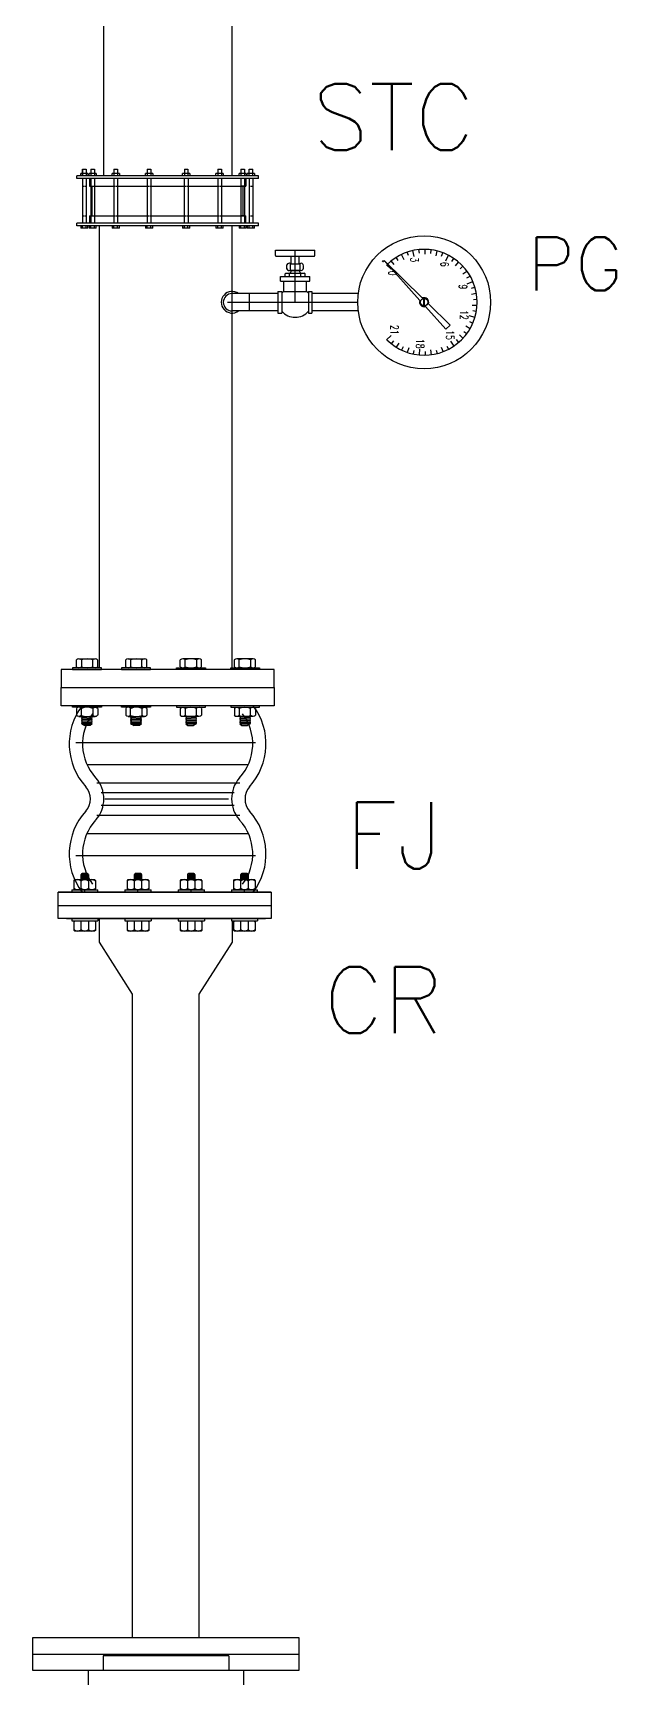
# Model space of a CAD drawing. Header units: inches. Extents: x 72601 to 92539, y -26779 to -15965.
# Drawn here: x 80377 to 80815, y -25306 to -24069 of the extents above; entities that cross this region are included whole.
import ezdxf
from ezdxf.enums import TextEntityAlignment as Align

# ---------------------------------------------------------------- set-up
doc = ezdxf.new("R2010")
doc.units = ezdxf.units.IN
doc.header["$MEASUREMENT"] = 0
doc.linetypes.add('HIDDEN', pattern=[0.375, 0.25, -0.125])
doc.layers.add('FENCE', color=1, linetype='Continuous')
doc.layers.add('M-X-BKGD', color=8, linetype='Continuous')
doc.styles.add('RomanS', font='romans.shx', dxfattribs={"width": 0.8})
doc.styles.add('SIMS', font='simplex.shx')

# ---------------------------------------------------------------- blocks, each defined once
blk = doc.blocks.new('STC600')
for p, q in [((0, 780), (12, 780)), ((0, 0), (0, 780)), ((12, 0), (12, 780)), ((203.4, 780), (215.4, 780)), ((203.4, 0), (203.4, 780)), ((215.4, 0), (215.4, 780)), ((0, 762.9), (-10.3, 762.9)), ((-10.3, 732.1), (-10.3, 762.9)), ((-10.3, 755.2), (0, 755.2)), ((-10.3, 739.8), (0, 739.8)), ((-10.3, 732.1), (0, 732.1)), ((0, 727.5), (-10.3, 727.5)), ((-10.3, 696.7), (-10.3, 727.5)), ((-10.3, 719.8), (0, 719.8)), ((203.4, 755.5), (12, 755.5)), ((203.4, 739.5), (12, 739.5)), ((44, 725.8), (12, 725.8)), ((203.4, 720.1), (12, 720.1)), ((44, 725.8), (44, 720.1)), ((171.4, 725.8), (171.4, 720.1)), ((203.4, 725.8), (171.4, 725.8)), ((203.4, 719.8), (203.4, 725.8)), ((215.4, 762.9), (225.7, 762.9)), ((244, 755.2), (215.4, 755.2)), ((215.4, 755.2), (244, 755.2)), ((244, 739.8), (215.4, 739.8)), ((225.7, 732.1), (215.4, 732.1)), ((215.4, 727.5), (225.7, 727.5)), ((244, 719.8), (215.4, 719.8)), ((225.7, 732.1), (225.7, 762.9)), ((225.7, 696.7), (225.7, 727.5)), ((244, 755.2), (244, 739.8)), ((244, 719.8), (244, 704.4)), ((-10.3, 704.4), (0, 704.4)), ((-10.3, 696.7), (0, 696.7)), ((203.4, 704.1), (12, 704.1)), ((44, 704.1), (44, 620.9)), ((171.4, 704.1), (171.4, 620.9)), ((244, 704.4), (215.4, 704.4)), ((225.7, 696.7), (215.4, 696.7)), ((0, 628.3), (-10.3, 628.3)), ((-10.3, 597.5), (-10.3, 628.3)), ((-10.3, 620.6), (0, 620.6)), ((-10.3, 605.2), (0, 605.2)), ((-10.3, 597.5), (0, 597.5)), ((203.4, 620.9), (12, 620.9)), ((203.4, 604.9), (12, 604.9)), ((44, 604.9), (44, 477.6)), ((171.4, 604.9), (171.4, 477.6)), ((215.4, 628.3), (225.7, 628.3)), ((244, 620.6), (215.4, 620.6)), ((244, 605.2), (215.4, 605.2)), ((225.7, 597.5), (215.4, 597.5)), ((225.7, 597.5), (225.7, 628.3)), ((244, 620.6), (244, 605.2)), ((0, 485), (-10.3, 485)), ((-10.3, 454.1), (-10.3, 485)), ((-10.3, 477.3), (0, 477.3)), ((-10.3, 461.8), (0, 461.8)), ((-10.3, 454.1), (0, 454.1)), ((203.4, 477.6), (12, 477.6)), ((203.4, 461.6), (12, 461.6)), ((44, 461.6), (44, 318.5)), ((171.4, 461.6), (171.4, 318.5)), ((215.4, 485), (225.7, 485)), ((244, 477.3), (215.4, 477.3)), ((244, 461.8), (215.4, 461.8)), ((225.7, 454.1), (215.4, 454.1)), ((225.7, 454.1), (225.7, 485)), ((244, 477.3), (244, 461.8)), ((0, 325.9), (-10.3, 325.9)), ((-10.3, 295), (-10.3, 325.9)), ((-10.3, 318.2), (0, 318.2)), ((-10.3, 302.7), (0, 302.7)), ((-10.3, 295), (0, 295)), ((203.4, 318.4), (12, 318.4)), ((203.4, 302.4), (12, 302.4)), ((44, 302.5), (44, 175.1)), ((171.4, 302.5), (171.4, 175.1)), ((215.4, 325.9), (225.7, 325.9)), ((244, 318.2), (215.4, 318.2)), ((244, 302.7), (215.4, 302.7)), ((225.7, 295), (215.4, 295)), ((225.7, 295), (225.7, 325.9)), ((244, 318.2), (244, 302.7)), ((-10.3, 151.7), (-10.3, 182.5)), ((0, 182.5), (-10.3, 182.5)), ((-10.3, 174.8), (0, 174.8)), ((-10.3, 159.4), (0, 159.4)), ((-10.3, 151.7), (0, 151.7)), ((203.4, 175.1), (12, 175.1)), ((203.4, 159.1), (12, 159.1)), ((44, 159.1), (44, 75.9)), ((171.4, 159.1), (171.4, 75.9)), ((215.4, 182.5), (225.7, 182.5)), ((244, 174.8), (215.4, 174.8)), ((244, 159.4), (215.4, 159.4)), ((225.7, 151.7), (215.4, 151.7)), ((225.7, 151.7), (225.7, 182.5)), ((244, 174.8), (244, 159.4)), ((0, 83.3), (-10.3, 83.3)), ((-10.3, 52.5), (-10.3, 83.3)), ((-10.3, 75.6), (0, 75.6)), ((203.4, 75.9), (12, 75.9)), ((215.4, 83.3), (225.7, 83.3)), ((244, 75.6), (215.4, 75.6)), ((225.7, 52.5), (225.7, 83.3)), ((244, 75.6), (244, 60.2)), ((-10.3, 60.2), (0, 60.2)), ((-10.3, 52.5), (0, 52.5)), ((0, 47.9), (-10.3, 47.9)), ((-10.3, 17.1), (-10.3, 47.9)), ((-10.3, 40.2), (0, 40.2)), ((-10.3, 24.8), (0, 24.8)), ((-10.3, 17.1), (0, 17.1)), ((0, 0), (12, 0)), ((203.4, 59.9), (12, 59.9)), ((12, 54.2), (44, 54.2)), ((203.4, 40.5), (12, 40.5)), ((203.4, 24.5), (12, 24.5)), ((44, 59.9), (44, 54.2)), ((171.4, 59.9), (171.4, 54.2)), ((203.4, 54.2), (171.4, 54.2)), ((203.4, 0), (215.4, 0)), ((244, 60.2), (215.4, 60.2)), ((225.7, 52.5), (215.4, 52.5)), ((215.4, 47.9), (225.7, 47.9)), ((215.4, 40.5), (244, 40.5)), ((215.4, 24.5), (244, 24.5)), ((225.7, 17.1), (215.4, 17.1)), ((225.7, 17.1), (225.7, 47.9)), ((244, 40.5), (244, 24.5))]:
    blk.add_line(p, q)
at = {"linetype": 'HIDDEN', "ltscale": 25}
for p, q in [((44, 755.5), (44, 739.5)), ((171.4, 755.5), (171.4, 739.5)), ((44, 620.9), (44, 604.9)), ((171.4, 620.9), (171.4, 604.9)), ((44, 477.6), (44, 461.6)), ((171.4, 477.6), (171.4, 461.6)), ((44, 318.4), (44, 302.4)), ((171.4, 318.4), (171.4, 302.4)), ((44, 175.1), (44, 159.1)), ((171.4, 175.1), (171.4, 159.1)), ((44, 40.5), (44, 24.5)), ((171.4, 40.5), (171.4, 24.5))]:
    blk.add_line(p, q, dxfattribs=at)
at = {"ltscale": 0.1}
for p, q in [((44, 720.1), (44, 704.1)), ((44, 720.1), (44, 704.1)), ((44, 713.8), (171.4, 713.8)), ((171.4, 720.1), (171.4, 704.1)), ((171.4, 720.1), (171.4, 704.1)), ((44, 75.9), (44, 59.9)), ((44, 59.9), (44, 75.9)), ((171.4, 75.9), (171.4, 59.9)), ((171.4, 59.9), (171.4, 75.9)), ((44, 66.2), (171.4, 66.2))]:
    blk.add_line(p, q, dxfattribs=at)
blk = doc.blocks.new('pressuregauge')
at = {"color": 8}
for p, q in [((-0.0252, 0.1716), (-0.0271, 0.1737)), ((-0.0214, 0.1736), (-0.0235, 0.1766)), ((-0.0183, 0.1767), (-0.0197, 0.1791)), ((-0.0138, 0.1768), (-0.0156, 0.1811)), ((-0.0105, 0.18), (-0.0113, 0.1827)), ((-0.0062, 0.18), (-0.0068, 0.1837)), ((-0.0021, 0.1815), (-0.0023, 0.1842)), ((0.0021, 0.1805), (0.0023, 0.1842)), ((0.0063, 0.181), (0.0068, 0.1837)), ((0.01, 0.1782), (0.0113, 0.1827)), ((0.0145, 0.1786), (0.0156, 0.1811)), ((0.0178, 0.1759), (0.0197, 0.1791)), ((0.0219, 0.1744), (0.0235, 0.1766)), ((0.0245, 0.171), (0.027, 0.1737)), ((-0.0312, 0.1607), (-0.0353, 0.1628)), ((-0.0307, 0.1652), (-0.033, 0.1667)), ((-0.0274, 0.168), (-0.0302, 0.1704)), ((0.0011, 0.1477), (0.0171, 0.1641)), ((0.0203, 0.1607), (0.0171, 0.1641)), ((0.0281, 0.1686), (0.0302, 0.1704)), ((0.0292, 0.1642), (0.033, 0.1668)), ((0.0329, 0.1616), (0.0353, 0.1628)), ((-0.0367, 0.1494), (-0.0395, 0.1498)), ((-0.035, 0.1534), (-0.0386, 0.1543)), ((-0.0346, 0.1576), (-0.0372, 0.1586)), ((0.0033, 0.1455), (0.0203, 0.1607)), ((0.0337, 0.1573), (0.0372, 0.1587)), ((0.0358, 0.1493), (0.0395, 0.1498)), ((0.0359, 0.1536), (0.0386, 0.1543)), ((-0.0361, 0.1452), (-0.0398, 0.1452)), ((-0.0369, 0.1409), (-0.0396, 0.1406)), ((-0.0344, 0.1371), (-0.0389, 0.1361)), ((-0.0314, 0.1144), (-0.0032, 0.1433)), ((-0.0314, 0.1144), (-0.0013, 0.1413)), ((0.0028, 0.1447), (-0.0028, 0.1447)), ((0.0028, 0.1442), (-0.0028, 0.1442)), ((0.035, 0.1411), (0.0396, 0.1407)), ((0.0362, 0.1367), (0.0389, 0.1362)), ((0.037, 0.1452), (0.0398, 0.1453)), ((-0.0351, 0.1326), (-0.0377, 0.1317)), ((-0.0318, 0.1295), (-0.036, 0.1275)), ((-0.0315, 0.1249), (-0.0338, 0.1235)), ((0.0307, 0.1254), (0.0338, 0.1235)), ((0.0335, 0.1287), (0.036, 0.1275)), ((0.0342, 0.1329), (0.0377, 0.1318)), ((-0.0283, 0.122), (-0.0312, 0.1197)), ((-0.0249, 0.1196), (-0.0282, 0.1163)), ((0.0249, 0.1196), (0.0282, 0.1163)), ((0.029, 0.1214), (0.0312, 0.1197)), ((0, -0.0035), (0, 0.0945)), ((0, 0.0475), (-0.0391, 0.0475))]:
    blk.add_line(p, q, dxfattribs=at)
for p, q in [((-0.0065, 0.095), (-0.0065, 0.06)), ((0.0065, 0.095), (0.0065, 0.06)), ((-0.0352, 0.0623), (-0.0391, 0.0623)), ((-0.0391, 0.0326), (-0.0391, 0.0623)), ((-0.0346, 0.0333), (-0.0346, 0.0617)), ((-0.029, 0.0506), (-0.0346, 0.0506)), ((-0.029, 0.0511), (-0.0241, 0.0511)), ((-0.029, 0.0438), (-0.029, 0.051)), ((-0.0257, 0.0537), (-0.0275, 0.0537)), ((-0.0242, 0.0439), (-0.0242, 0.051)), ((-0.0239, 0.0506), (-0.0242, 0.0506)), ((-0.0239, 0.0446), (-0.0239, 0.0506)), ((-0.0213, 0.0549), (-0.0219, 0.0543)), ((-0.0219, 0.0406), (-0.0219, 0.0543)), ((-0.0219, 0.0515), (-0.0193, 0.0515)), ((-0.0193, 0.0549), (-0.0213, 0.0549)), ((-0.0193, 0.0364), (-0.0193, 0.0586)), ((-0.0159, 0.0586), (-0.0193, 0.0586)), ((-0.0159, 0.0364), (-0.0159, 0.0586)), ((-0.0081, 0.0561), (-0.0157, 0.0561)), ((-0.0082, 0.06), (0.0082, 0.06)), ((-0.0082, 0.0575), (-0.0082, 0.06)), ((-0.0082, 0.0575), (0.0082, 0.0575)), ((-0.0081, 0.0389), (-0.0081, 0.0561)), ((0.0082, 0.0575), (0.0082, 0.06)), ((-0.029, 0.0446), (-0.0346, 0.0446)), ((-0.029, 0.0438), (-0.0241, 0.0438)), ((-0.025, 0.0413), (-0.0282, 0.0413)), ((-0.0239, 0.0446), (-0.0242, 0.0446)), ((-0.0219, 0.0431), (-0.0193, 0.0431)), ((-0.0213, 0.0399), (-0.0219, 0.0406)), ((-0.0193, 0.0399), (-0.0213, 0.0399)), ((-0.0081, 0.0389), (-0.0159, 0.0389)), ((-0.0082, 0.0374), (0.0082, 0.0374)), ((-0.0082, 0.0345), (-0.0082, 0.0374)), ((0.0082, 0.0345), (0.0082, 0.0374)), ((-0.0352, 0.0326), (-0.0391, 0.0326)), ((-0.0159, 0.0364), (-0.0193, 0.0364)), ((-0.0082, 0.0345), (0.0082, 0.0345)), ((-0.0065, 0.0345), (-0.0065, 0)), ((0.0065, 0.0345), (0.0065, 0)), ((-0.0065, 0.013), (0.0065, 0.013))]:
    blk.add_line(p, q)
blk.add_circle((0, 0.1445), 0.05)
for centre, radius in [((0, 0.1445), 0.00278), ((-0.0308, 0.1137), 0.000463)]:
    blk.add_circle(centre, radius, dxfattribs=at)
for radius, start, end in [(0.0398, 315, 225), (0.00343, 70.726, 200.654), (0.00343, 246.9077, 16.8356)]:
    blk.add_arc((0, 0.1445), radius, start, end, dxfattribs=at)
for centre, radius, start, end in [((-0.0352, 0.0617), 0.000636, 0, 90), ((-0.0276, 0.052), 0.00171, 87.3451, 214.6492), ((-0.0256, 0.052), 0.00171, 325.3508, 92.6549), ((-0.024, 0.0527), 0.0021, 270, 345.2887), ((0.0021, 0.0475), 0.0134, 131.437, 140.1121), ((-0.0021, 0.0475), 0.0134, 311.437, 48.563), ((-0.0276, 0.0429), 0.00171, 145.3508, 250.7556), ((-0.0256, 0.0429), 0.00171, 289.2444, 34.6492), ((-0.024, 0.0425), 0.0021, 14.7113, 90), ((0.0021, 0.0475), 0.0134, 220.071, 228.563), ((-0.0352, 0.0333), 0.000636, 270, 0), ((0, 0), 0.00812, 143.3884, 36.6116), ((0, 0), 0.00652, 180, 0)]:
    blk.add_arc(centre, radius, start, end)
at = {"color": 8, "style": 'RomanS', "width": 0.7}
for s, p in [('9', (-0.0116, 0.1737)), ('12', (0.0095, 0.1745)), ('6', (-0.0286, 0.1599)), ('15', (0.0247, 0.164)), ('3', (-0.0319, 0.1373)), ('18', (0.0312, 0.1415)), ('0', (-0.0219, 0.1208)), ('21', (0.0207, 0.1223))]:
    blk.add_text(s, height=0.00602, rotation=360, dxfattribs=at).set_placement(p, align=Align.MIDDLE)

msp = doc.modelspace()

# ---------------------------------------------------------------- linework, layer by layer
at = {"layer": 'M-X-BKGD'}
for p, q in [((80429.8, -23935.3), (80429.8, -24176.4)), ((80526.5, -23935.3), (80526.5, -24176.4)), ((80426.5, -24214.1), (80426.5, -24546.3)), ((80526.5, -24214.1), (80526.5, -24546.3)), ((80409.6, -24545.6), (80409.6, -24540.4)), ((80411.4, -24539.6), (80423.6, -24539.6)), ((80413.3, -24540.4), (80413.3, -24545.6)), ((80421.8, -24545.6), (80421.8, -24540.4)), ((80425.5, -24545.6), (80425.5, -24540.4)), ((80446.6, -24545.6), (80446.6, -24540.4)), ((80448.4, -24539.6), (80460.7, -24539.6)), ((80450.3, -24540.4), (80450.3, -24545.6)), ((80458.8, -24545.6), (80458.8, -24540.4)), ((80462.5, -24545.6), (80462.5, -24540.4)), ((80487.6, -24545.6), (80487.6, -24540.4)), ((80501.8, -24539.6), (80489.5, -24539.6)), ((80491.3, -24545.6), (80491.3, -24540.4)), ((80499.8, -24540.4), (80499.8, -24545.6)), ((80503.5, -24545.6), (80503.5, -24540.4)), ((80528.3, -24545.6), (80528.3, -24540.4)), ((80542.4, -24539.6), (80530.1, -24539.6)), ((80532, -24545.6), (80532, -24540.4)), ((80540.5, -24540.4), (80540.5, -24545.6)), ((80544.2, -24545.6), (80544.2, -24540.4)), ((80409.6, -24576.9), (80409.6, -24582.1)), ((80413.3, -24582.1), (80413.3, -24576.9)), ((80542.5, -24574.9), (80413.8, -24574.9)), ((80421.8, -24576.9), (80421.8, -24582.1)), ((80425.5, -24576.9), (80425.5, -24582.1)), ((80446.6, -24576.9), (80446.6, -24582.1)), ((80450.3, -24582.1), (80450.3, -24576.9)), ((80458.8, -24576.9), (80458.8, -24582.1)), ((80462.5, -24576.9), (80462.5, -24582.1)), ((80487.6, -24576.9), (80487.6, -24582.1)), ((80491.3, -24576.9), (80491.3, -24582.1)), ((80499.8, -24582.1), (80499.8, -24576.9)), ((80503.5, -24576.9), (80503.5, -24582.1)), ((80528.3, -24576.9), (80528.3, -24582.1)), ((80532, -24576.9), (80532, -24582.1)), ((80540.5, -24582.1), (80540.5, -24576.9)), ((80544.2, -24576.9), (80544.2, -24582.1)), ((80411.4, -24582.9), (80423.6, -24582.9)), ((80413.3, -24583.6), (80413.9, -24583.2)), ((80413.3, -24583.6), (80413.9, -24584.1)), ((80413.3, -24584.6), (80413.9, -24584.1)), ((80413.3, -24584.6), (80413.9, -24585)), ((80413.3, -24585.5), (80413.9, -24585)), ((80413.3, -24585.5), (80413.9, -24586)), ((80413.3, -24586.4), (80413.9, -24586)), ((80413.3, -24586.4), (80413.9, -24586.9)), ((80413.3, -24587.4), (80413.9, -24586.9)), ((80413.3, -24587.4), (80413.9, -24587.8)), ((80413.3, -24588.3), (80413.9, -24587.8)), ((80413.3, -24588.3), (80413.9, -24588.8)), ((80413.5, -24582.9), (80413.9, -24583.2)), ((80413.9, -24583.2), (80420.8, -24583.4)), ((80413.9, -24584.1), (80420.8, -24584.4)), ((80413.9, -24585), (80420.8, -24585.3)), ((80413.9, -24586), (80420.8, -24586.2)), ((80413.9, -24586.9), (80420.8, -24587.2)), ((80413.9, -24587.8), (80420.8, -24588.1)), ((80413.9, -24588.8), (80421.1, -24588.8)), ((80413.9, -24588.8), (80415.6, -24589.7)), ((80419.9, -24589.7), (80415.6, -24589.7)), ((80421.4, -24588.5), (80419.9, -24589.7)), ((80421.4, -24583), (80420.8, -24583.4)), ((80421.4, -24583.9), (80420.8, -24583.4)), ((80421.4, -24583.9), (80420.8, -24584.4)), ((80421.4, -24584.8), (80420.8, -24584.4)), ((80421.4, -24584.8), (80420.8, -24585.3)), ((80421.4, -24585.8), (80420.8, -24585.3)), ((80421.4, -24585.8), (80420.8, -24586.2)), ((80421.4, -24586.7), (80420.8, -24586.2)), ((80421.4, -24586.7), (80420.8, -24587.2)), ((80421.4, -24587.6), (80420.8, -24587.2)), ((80421.4, -24587.6), (80420.8, -24588.1)), ((80421.4, -24588.5), (80420.8, -24588.1)), ((80421.4, -24583), (80421.2, -24582.9)), ((80448.4, -24582.9), (80460.7, -24582.9)), ((80450.3, -24583.6), (80450.9, -24583.2)), ((80450.3, -24583.6), (80450.9, -24584.1)), ((80450.3, -24584.6), (80450.9, -24584.1)), ((80450.3, -24584.6), (80450.9, -24585)), ((80450.3, -24585.5), (80450.9, -24585)), ((80450.3, -24585.5), (80450.9, -24586)), ((80450.3, -24586.4), (80450.9, -24586)), ((80450.3, -24586.4), (80450.9, -24586.9)), ((80450.3, -24587.4), (80450.9, -24586.9)), ((80450.3, -24587.4), (80450.9, -24587.8)), ((80450.3, -24588.3), (80450.9, -24587.8)), ((80450.3, -24588.3), (80450.9, -24588.8)), ((80450.5, -24582.9), (80450.9, -24583.2)), ((80450.9, -24583.2), (80457.8, -24583.4)), ((80450.9, -24584.1), (80457.8, -24584.4)), ((80450.9, -24585), (80457.8, -24585.3)), ((80450.9, -24586), (80457.8, -24586.2)), ((80450.9, -24586.9), (80457.8, -24587.2)), ((80450.9, -24587.8), (80457.8, -24588.1)), ((80450.9, -24588.8), (80452.6, -24589.7)), ((80450.9, -24588.8), (80458.1, -24588.8)), ((80456.9, -24589.7), (80452.6, -24589.7)), ((80458.4, -24588.5), (80456.9, -24589.7)), ((80458.4, -24583), (80457.8, -24583.4)), ((80458.4, -24583.9), (80457.8, -24583.4)), ((80458.4, -24583.9), (80457.8, -24584.4)), ((80458.4, -24584.8), (80457.8, -24584.4)), ((80458.4, -24584.8), (80457.8, -24585.3)), ((80458.4, -24585.8), (80457.8, -24585.3)), ((80458.4, -24585.8), (80457.8, -24586.2)), ((80458.4, -24586.7), (80457.8, -24586.2)), ((80458.4, -24586.7), (80457.8, -24587.2)), ((80458.4, -24587.6), (80457.8, -24587.2)), ((80458.4, -24587.6), (80457.8, -24588.1)), ((80458.4, -24588.5), (80457.8, -24588.1)), ((80458.4, -24583), (80458.3, -24582.9)), ((80501.8, -24582.9), (80489.5, -24582.9)), ((80491.7, -24583), (80491.9, -24582.9)), ((80491.7, -24583), (80492.3, -24583.4)), ((80491.7, -24583.9), (80492.3, -24583.4)), ((80491.7, -24583.9), (80492.3, -24584.4)), ((80491.7, -24584.8), (80492.3, -24584.4)), ((80491.7, -24584.8), (80492.3, -24585.3)), ((80491.7, -24585.8), (80492.3, -24585.3)), ((80491.7, -24585.8), (80492.3, -24586.2)), ((80491.7, -24586.7), (80492.3, -24586.2)), ((80491.7, -24586.7), (80492.3, -24587.2)), ((80491.7, -24587.6), (80492.3, -24587.2)), ((80491.7, -24587.6), (80492.3, -24588.1)), ((80491.7, -24588.5), (80492.3, -24588.1)), ((80491.7, -24588.5), (80493.3, -24589.7)), ((80499.2, -24588.8), (80492, -24588.8)), ((80499.2, -24583.2), (80492.3, -24583.4)), ((80499.2, -24584.1), (80492.3, -24584.4)), ((80499.2, -24585), (80492.3, -24585.3)), ((80499.2, -24586), (80492.3, -24586.2)), ((80499.2, -24586.9), (80492.3, -24587.2)), ((80499.2, -24587.8), (80492.3, -24588.1)), ((80493.3, -24589.7), (80497.6, -24589.7)), ((80499.2, -24588.8), (80497.6, -24589.7)), ((80499.6, -24582.9), (80499.2, -24583.2)), ((80499.8, -24583.6), (80499.2, -24583.2)), ((80499.8, -24583.6), (80499.2, -24584.1)), ((80499.8, -24584.6), (80499.2, -24584.1)), ((80499.8, -24584.6), (80499.2, -24585)), ((80499.8, -24585.5), (80499.2, -24585)), ((80499.8, -24585.5), (80499.2, -24586)), ((80499.9, -24586.4), (80499.2, -24586)), ((80499.9, -24586.4), (80499.2, -24586.9)), ((80499.8, -24587.4), (80499.2, -24586.9)), ((80499.8, -24587.4), (80499.2, -24587.8)), ((80499.8, -24588.3), (80499.2, -24587.8)), ((80499.8, -24588.3), (80499.2, -24588.8)), ((80542.4, -24582.9), (80530.1, -24582.9)), ((80532.4, -24583), (80532.5, -24582.9)), ((80532.4, -24583), (80533, -24583.4)), ((80532.4, -24583.9), (80533, -24583.4)), ((80532.4, -24583.9), (80533, -24584.4)), ((80532.4, -24584.8), (80533, -24584.4)), ((80532.4, -24584.8), (80533, -24585.3)), ((80532.4, -24585.8), (80533, -24585.3)), ((80532.4, -24585.8), (80533, -24586.2)), ((80532.4, -24586.7), (80533, -24586.2)), ((80532.4, -24586.7), (80533, -24587.2)), ((80532.4, -24587.6), (80533, -24587.2)), ((80532.4, -24587.6), (80533, -24588.1)), ((80532.4, -24588.5), (80533, -24588.1)), ((80532.4, -24588.5), (80533.9, -24589.7)), ((80539.9, -24588.8), (80532.7, -24588.8)), ((80539.9, -24583.2), (80533, -24583.4)), ((80539.9, -24584.1), (80533, -24584.4)), ((80539.9, -24585), (80533, -24585.3)), ((80539.9, -24586), (80533, -24586.2)), ((80539.9, -24586.9), (80533, -24587.2)), ((80539.9, -24587.8), (80533, -24588.1)), ((80533.9, -24589.7), (80538.2, -24589.7)), ((80539.9, -24588.8), (80538.2, -24589.7)), ((80540.3, -24582.9), (80539.9, -24583.2)), ((80540.5, -24583.6), (80539.9, -24583.2)), ((80540.5, -24583.6), (80539.9, -24584.1)), ((80540.5, -24584.6), (80539.9, -24584.1)), ((80540.5, -24584.6), (80539.9, -24585)), ((80540.5, -24585.5), (80539.9, -24585)), ((80540.5, -24585.5), (80539.9, -24586)), ((80540.5, -24586.4), (80539.9, -24586)), ((80540.5, -24586.4), (80539.9, -24586.9)), ((80540.5, -24587.4), (80539.9, -24586.9)), ((80540.5, -24587.4), (80539.9, -24587.8)), ((80540.5, -24588.3), (80539.9, -24587.8)), ((80540.5, -24588.3), (80539.9, -24588.8)), ((80395.8, -24715.1), (80475.8, -24715.1)), ((80395.8, -24734.9), (80395.8, -24715.1)), ((80395.8, -24715.1), (80555.9, -24715.1)), ((80435.8, -24715.1), (80395.8, -24715.1)), ((80406, -24713.4), (80406, -24715.1)), ((80406, -24715.1), (80425.7, -24715.1)), ((80413.8, -24715.1), (80540, -24715.1)), ((80415.8, -24715.1), (80415.8, -24713.4)), ((80475.8, -24715.1), (80435.8, -24715.1)), ((80446, -24713.4), (80446, -24715.1)), ((80446, -24715.1), (80465.7, -24715.1)), ((80455.8, -24715.1), (80455.8, -24713.4)), ((80555.9, -24715.1), (80475.8, -24715.1)), ((80515.9, -24715.1), (80475.8, -24715.1)), ((80486, -24713.4), (80486, -24715.1)), ((80486, -24715.1), (80505.7, -24715.1)), ((80495.8, -24715.1), (80495.8, -24713.4)), ((80555.9, -24715.1), (80515.9, -24715.1)), ((80526, -24713.4), (80526, -24715.1)), ((80526, -24715.1), (80545.7, -24715.1)), ((80535.9, -24715.1), (80535.9, -24713.4)), ((80555.9, -24715.1), (80555.9, -24734.9)), ((80475.8, -24734.9), (80395.8, -24734.9)), ((80402, -24734.9), (80551.8, -24734.9)), ((80486.7, -24734.9), (80406.7, -24734.9)), ((80416.9, -24734.9), (80536.9, -24734.9)), ((80426.9, -24752.7), (80426.9, -24734.9)), ((80476.9, -24734.9), (80476.9, -24734.9)), ((80476.9, -24734.9), (80476.9, -24734.9)), ((80526.9, -24752.7), (80526.9, -24736.7)), ((80451.8, -24791.8), (80426.9, -24752.7)), ((80501.8, -24791.9), (80526.9, -24752.7)), ((80451.8, -25275.5), (80451.8, -24791.8)), ((80501.8, -25275.5), (80501.8, -24791.9)), ((80376.8, -25300.5), (80376.8, -25275.5)), ((80376.8, -25275.5), (80476.8, -25275.5)), ((80476.8, -25275.5), (80576.8, -25275.5)), ((80576.8, -25275.5), (80576.8, -25300.5)), ((80376.8, -25288), (80576.8, -25288)), ((80524, -25289.3), (80429.6, -25289.3)), ((80429.6, -25289.3), (80429.6, -25300.5)), ((80524, -25289.3), (80524, -25300.5)), ((80476.8, -25300.5), (80376.8, -25300.5)), ((80535.2, -25300.5), (80418.4, -25300.5)), ((80418.4, -25300.5), (80418.4, -25311.7)), ((80535.2, -25300.5), (80418.4, -25300.5)), ((80576.8, -25300.5), (80476.8, -25300.5)), ((80535.2, -25300.5), (80535.2, -25311.7))]:
    msp.add_line(p, q, dxfattribs=at)
at = {"layer": 'M-X-BKGD', "linetype": 'Continuous'}
for p, q in [((80409, -24602.5), (80544.1, -24602.5)), ((80417.7, -24619.1), (80538.6, -24619.1)), ((80424.9, -24632.9), (80532.4, -24632.9)), ((80428, -24640.2), (80528.2, -24640.2)), ((80428, -24649.8), (80528.2, -24649.8)), ((80431, -24645), (80523.9, -24645)), ((80424.9, -24657.1), (80532.4, -24657.1)), ((80407.7, -24706.3), (80408.4, -24705.6)), ((80408.4, -24705.6), (80423.2, -24705.6)), ((80413.1, -24705.6), (80413.1, -24701.8)), ((80417.8, -24701.1), (80413.8, -24701.1)), ((80418.5, -24701.8), (80418.5, -24705.6)), ((80423.9, -24706.3), (80423.2, -24705.6)), ((80447.8, -24706.3), (80448.4, -24705.6)), ((80448.4, -24705.6), (80463.3, -24705.6)), ((80453.1, -24705.6), (80453.1, -24701.8)), ((80457.9, -24701.1), (80453.8, -24701.1)), ((80458.5, -24701.8), (80458.5, -24705.6)), ((80463.9, -24706.3), (80463.3, -24705.6)), ((80487.8, -24706.3), (80488.4, -24705.6)), ((80488.4, -24705.6), (80503.3, -24705.6)), ((80493.2, -24705.6), (80493.2, -24701.8)), ((80497.9, -24701.1), (80493.8, -24701.1)), ((80498.5, -24701.8), (80498.5, -24705.6)), ((80503.9, -24706.3), (80503.3, -24705.6)), ((80527.8, -24706.3), (80528.4, -24705.6)), ((80528.4, -24705.6), (80543.3, -24705.6)), ((80533.2, -24705.6), (80533.2, -24701.8)), ((80537.9, -24701.1), (80533.8, -24701.1)), ((80538.6, -24701.8), (80538.6, -24705.6)), ((80543.9, -24706.3), (80543.3, -24705.6)), ((80395.8, -24715.1), (80555.9, -24715.1)), ((80405.6, -24715.1), (80395.8, -24715.1)), ((80406, -24713.4), (80425.7, -24713.4)), ((80407.7, -24712.7), (80407.7, -24706.3)), ((80408.4, -24713.4), (80407.7, -24712.7)), ((80423.2, -24713.4), (80408.4, -24713.4)), ((80413.1, -24712.1), (80413.1, -24706.9)), ((80418.5, -24706.9), (80418.5, -24712.1)), ((80423.9, -24712.7), (80423.2, -24713.4)), ((80423.9, -24706.3), (80423.9, -24712.7)), ((80444.6, -24715.1), (80424.9, -24715.1)), ((80425.7, -24715.1), (80425.7, -24713.4)), ((80446, -24713.4), (80465.7, -24713.4)), ((80447.8, -24712.7), (80447.8, -24706.3)), ((80448.4, -24713.4), (80447.8, -24712.7)), ((80463.3, -24713.4), (80448.4, -24713.4)), ((80453.1, -24712.1), (80453.1, -24706.9)), ((80458.5, -24706.9), (80458.5, -24712.1)), ((80463.9, -24712.7), (80463.3, -24713.4)), ((80463.9, -24706.3), (80463.9, -24712.7)), ((80465.7, -24715.1), (80465.7, -24713.4)), ((80467.1, -24715.1), (80486.7, -24715.1)), ((80486, -24713.4), (80505.7, -24713.4)), ((80487.8, -24712.7), (80487.8, -24706.3)), ((80488.4, -24713.4), (80487.8, -24712.7)), ((80503.3, -24713.4), (80488.4, -24713.4)), ((80493.2, -24712.1), (80493.2, -24706.9)), ((80498.5, -24706.9), (80498.5, -24712.1)), ((80503.9, -24712.7), (80503.3, -24713.4)), ((80503.9, -24706.3), (80503.9, -24712.7)), ((80505.7, -24715.1), (80505.7, -24713.4)), ((80506, -24715.1), (80525.7, -24715.1)), ((80526, -24713.4), (80545.7, -24713.4)), ((80527.8, -24712.7), (80527.8, -24706.3)), ((80528.4, -24713.4), (80527.8, -24712.7)), ((80543.3, -24713.4), (80528.4, -24713.4)), ((80533.2, -24712.1), (80533.2, -24706.9)), ((80538.6, -24706.9), (80538.6, -24712.1)), ((80543.9, -24712.7), (80543.3, -24713.4)), ((80543.9, -24706.3), (80543.9, -24712.7)), ((80545.7, -24715.1), (80545.7, -24713.4)), ((80395.8, -24725), (80555.9, -24725)), ((80405.6, -24734.9), (80395.8, -24734.9)), ((80406, -24734.9), (80406, -24736.7)), ((80406, -24736.7), (80425.7, -24736.7)), ((80407.7, -24737.3), (80408.4, -24736.7)), ((80407.7, -24743.8), (80407.7, -24737.3)), ((80413.1, -24743.1), (80413.1, -24736.7)), ((80418.5, -24736.7), (80418.5, -24743.1)), ((80423.9, -24737.3), (80423.2, -24736.7)), ((80423.9, -24737.3), (80423.9, -24743.8)), ((80444.6, -24734.9), (80424.9, -24734.9)), ((80425.7, -24734.9), (80425.7, -24736.7)), ((80446, -24734.9), (80446, -24736.7)), ((80446, -24736.7), (80465.7, -24736.7)), ((80447.8, -24737.3), (80448.4, -24736.7)), ((80447.8, -24743.8), (80447.8, -24737.3)), ((80453.1, -24743.1), (80453.1, -24736.7)), ((80458.5, -24736.7), (80458.5, -24743.1)), ((80463.9, -24737.3), (80463.2, -24736.7)), ((80463.9, -24737.3), (80463.9, -24743.8)), ((80465.7, -24734.9), (80465.7, -24736.7)), ((80467.1, -24734.9), (80486.7, -24734.9)), ((80486, -24734.9), (80486, -24736.7)), ((80486, -24736.7), (80505.7, -24736.7)), ((80487.8, -24737.3), (80488.4, -24736.7)), ((80487.8, -24743.8), (80487.8, -24737.3)), ((80493.2, -24743.1), (80493.2, -24736.7)), ((80498.5, -24736.7), (80498.5, -24743.1)), ((80503.9, -24737.3), (80503.3, -24736.7)), ((80503.9, -24737.3), (80503.9, -24743.8)), ((80505.7, -24734.9), (80505.7, -24736.7)), ((80506, -24734.9), (80525.7, -24734.9)), ((80526, -24734.9), (80526, -24736.7)), ((80526, -24736.7), (80545.7, -24736.7)), ((80527.8, -24737.3), (80528.4, -24736.7)), ((80527.8, -24743.8), (80527.8, -24737.3)), ((80533.2, -24743.1), (80533.2, -24736.7)), ((80538.6, -24736.7), (80538.6, -24743.1)), ((80543.9, -24737.3), (80543.3, -24736.7)), ((80543.9, -24737.3), (80543.9, -24743.8)), ((80545.7, -24734.9), (80545.7, -24736.7)), ((80408.4, -24744.4), (80407.7, -24743.8)), ((80423.2, -24744.4), (80408.4, -24744.4)), ((80423.9, -24743.8), (80423.2, -24744.4)), ((80448.4, -24744.4), (80447.8, -24743.8)), ((80463.2, -24744.4), (80448.4, -24744.4)), ((80463.9, -24743.8), (80463.2, -24744.4)), ((80488.4, -24744.4), (80487.8, -24743.8)), ((80503.3, -24744.4), (80488.4, -24744.4)), ((80503.9, -24743.8), (80503.3, -24744.4)), ((80528.4, -24744.4), (80527.8, -24743.8)), ((80543.3, -24744.4), (80528.4, -24744.4)), ((80543.9, -24743.8), (80543.3, -24744.4))]:
    msp.add_line(p, q, dxfattribs=at)
at = {"layer": 'M-X-BKGD', "color": 8, "linetype": 'Continuous'}
for p, q in [((80417.7, -24670.9), (80538.6, -24670.9)), ((80409, -24687.5), (80544.1, -24687.5))]:
    msp.add_line(p, q, dxfattribs=at)
at = {"layer": 'M-X-BKGD'}
for points in [[(80398.1, -24547.6), (80398.1, -24561.2), (80558.1, -24561.2), (80558.1, -24547.6)], [(80406.5, -24546.3), (80406.5, -24547.6), (80428.3, -24547.6), (80428.3, -24546.3)], [(80443.5, -24546.3), (80443.5, -24547.6), (80465.3, -24547.6), (80465.3, -24546.3)], [(80506.6, -24546.3), (80506.6, -24547.6), (80484.8, -24547.6), (80484.8, -24546.3)], [(80547.3, -24546.3), (80547.3, -24547.6), (80525.5, -24547.6), (80525.5, -24546.3)], [(80398.1, -24574.9), (80398.1, -24561.2), (80558.1, -24561.2), (80558.1, -24574.9)], [(80406.5, -24576.1), (80406.5, -24574.9), (80428.3, -24574.9), (80428.3, -24576.1)], [(80443.5, -24576.1), (80443.5, -24574.9), (80465.3, -24574.9), (80465.3, -24576.1)], [(80506.6, -24576.1), (80506.6, -24574.9), (80484.8, -24574.9), (80484.8, -24576.1)], [(80547.3, -24576.1), (80547.3, -24574.9), (80525.5, -24574.9), (80525.5, -24576.1)]]:
    msp.add_lwpolyline(points, close=True, dxfattribs=at)
at = {"layer": 'M-X-BKGD', "linetype": 'Continuous'}
msp.add_lwpolyline([(80555.9, -24734.9), (80395.8, -24734.9)], dxfattribs=at)
at = {"layer": 'M-X-BKGD'}
for centre, radius, start, end in [((80411.4, -24542.2), 2.62, 44.9141, 135.0859), ((80417.5, -24551.6), 12, 69.2913, 110.7087), ((80423.6, -24542.2), 2.62, 45.0088, 134.9912), ((80448.5, -24542.2), 2.62, 44.9141, 135.0859), ((80454.6, -24551.6), 12, 69.2913, 110.7087), ((80460.7, -24542.2), 2.62, 45.0088, 134.9912), ((80489.5, -24542.2), 2.62, 45.0088, 134.9912), ((80495.6, -24551.6), 12, 69.2913, 110.7087), ((80501.7, -24542.2), 2.62, 44.9141, 135.0859), ((80530.1, -24542.2), 2.62, 45.0088, 134.9912), ((80536.2, -24551.6), 12, 69.2913, 110.7087), ((80542.3, -24542.2), 2.62, 44.9141, 135.0859), ((80411.4, -24543.7), 2.62, 224.9141, 315.0859), ((80417.5, -24534.4), 12, 249.2913, 290.7087), ((80423.6, -24543.7), 2.62, 225.0088, 314.9912), ((80448.5, -24543.7), 2.62, 224.9141, 315.0859), ((80454.6, -24534.4), 12, 249.2913, 290.7087), ((80460.7, -24543.7), 2.62, 225.0088, 314.9912), ((80489.5, -24543.7), 2.62, 225.0088, 314.9912), ((80495.6, -24534.4), 12, 249.2913, 290.7087), ((80501.7, -24543.7), 2.62, 224.9141, 315.0859), ((80530.1, -24543.7), 2.62, 225.0088, 314.9912), ((80536.2, -24534.4), 12, 249.2913, 290.7087), ((80542.3, -24543.7), 2.62, 224.9141, 315.0859), ((80411.4, -24578.7), 2.62, 44.9141, 135.0859), ((80411.4, -24580.2), 2.62, 224.9141, 315.0859), ((80417.5, -24588.1), 12, 69.2913, 110.7087), ((80417.5, -24570.9), 12, 249.2913, 290.7087), ((80423.6, -24578.8), 2.62, 45.0088, 134.9912), ((80423.6, -24580.2), 2.62, 225.0088, 314.9912), ((80448.5, -24578.7), 2.62, 44.9141, 135.0859), ((80448.5, -24580.2), 2.62, 224.9141, 315.0859), ((80454.6, -24588.1), 12, 69.2913, 110.7087), ((80454.6, -24570.9), 12, 249.2913, 290.7087), ((80460.7, -24578.8), 2.62, 45.0088, 134.9912), ((80460.7, -24580.2), 2.62, 225.0088, 314.9912), ((80489.5, -24578.8), 2.62, 45.0088, 134.9912), ((80489.5, -24580.2), 2.62, 225.0088, 314.9912), ((80495.6, -24588.1), 12, 69.2913, 110.7087), ((80495.6, -24570.9), 12, 249.2913, 290.7087), ((80501.7, -24578.7), 2.62, 44.9141, 135.0859), ((80501.7, -24580.2), 2.62, 224.9141, 315.0859), ((80530.1, -24578.8), 2.62, 45.0088, 134.9912), ((80530.1, -24580.2), 2.62, 225.0088, 314.9912), ((80536.2, -24588.1), 12, 69.2913, 110.7087), ((80536.2, -24570.9), 12, 249.2913, 290.7087), ((80542.3, -24578.7), 2.62, 44.9141, 135.0859), ((80542.3, -24580.2), 2.62, 224.9141, 315.0859)]:
    msp.add_arc(centre, radius, start, end, dxfattribs=at)
at = {"layer": 'M-X-BKGD', "linetype": 'Continuous'}
for centre, radius, start, end in [((80451.9, -24603.6), 47.8, 143.0328, 222.3139), ((80451.9, -24603.6), 37.8, 143.0328, 222.3139), ((80504.3, -24603.6), 37.8, 317.6861, 36.9672), ((80504.3, -24603.6), 47.8, 317.6861, 36.9672), ((80405.9, -24645), 24.2, 319.1589, 40.8411), ((80550.4, -24645), 24.2, 139.1589, 220.8411), ((80405.9, -24645), 14.1, 319.1589, 40.8411), ((80550.4, -24645), 14.1, 139.1589, 220.8411), ((80451.9, -24686.4), 47.8, 137.6861, 216.9672), ((80504.3, -24686.4), 47.8, 323.0328, 42.3139), ((80451.9, -24686.4), 37.8, 137.6861, 216.9672), ((80504.3, -24686.4), 37.8, 323.0328, 42.3139), ((80410.4, -24709.1), 3.48, 39.3849, 140.6151), ((80413.8, -24701.8), 0.646, 90, 180), ((80418.1, -24715.4), 14.1, 88.9617, 110.4885), ((80418.1, -24715.4), 13.5, 88.1407, 111.5176), ((80418.1, -24715.4), 12.8, 88.1407, 112.6587), ((80418.1, -24715.4), 12.2, 88.1407, 113.9319), ((80418.1, -24715.4), 11.5, 88.1407, 115.3626), ((80415.8, -24709.1), 3.48, 39.3849, 140.6151), ((80418.1, -24715.4), 10.9, 88.1407, 115.6381), ((80418.1, -24715.4), 10.3, 88.1407, 106.5975), ((80417.8, -24701.8), 0.646, 0, 90), ((80421.2, -24709.1), 3.48, 39.3849, 140.6151), ((80450.4, -24709.1), 3.48, 39.3849, 140.6151), ((80453.8, -24701.8), 0.646, 90, 180), ((80458.1, -24715.4), 14.1, 88.9617, 110.4885), ((80458.1, -24715.4), 13.5, 88.1407, 111.5176), ((80458.1, -24715.4), 12.8, 88.1407, 112.6587), ((80458.1, -24715.4), 12.2, 88.1407, 113.9319), ((80458.1, -24715.4), 11.5, 88.1407, 115.3626), ((80455.8, -24709.1), 3.48, 39.3849, 140.6151), ((80458.1, -24715.4), 10.9, 88.1407, 115.6381), ((80458.1, -24715.4), 10.3, 88.1407, 106.5975), ((80457.9, -24701.8), 0.646, 0, 90), ((80461.2, -24709.1), 3.48, 39.3849, 140.6151), ((80490.5, -24709.1), 3.48, 39.3849, 140.6151), ((80493.8, -24701.8), 0.646, 90, 180), ((80498.1, -24715.4), 14.1, 88.9617, 110.4885), ((80498.1, -24715.4), 13.5, 88.1407, 111.5176), ((80498.1, -24715.4), 12.8, 88.1407, 112.6587), ((80498.1, -24715.4), 12.2, 88.1407, 113.9319), ((80498.1, -24715.4), 11.5, 88.1407, 115.3626), ((80495.8, -24709.1), 3.48, 39.3849, 140.6151), ((80498.1, -24715.4), 10.9, 88.1407, 115.6381), ((80498.1, -24715.4), 10.3, 88.1407, 106.5975), ((80497.9, -24701.8), 0.646, 0, 90), ((80501.2, -24709.1), 3.48, 39.3849, 140.6151), ((80530.5, -24709.1), 3.48, 39.3849, 140.6151), ((80533.8, -24701.8), 0.646, 90, 180), ((80538.1, -24715.4), 14.1, 88.9617, 110.4885), ((80538.1, -24715.4), 13.5, 88.1407, 111.5176), ((80538.1, -24715.4), 12.8, 88.1407, 112.6587), ((80538.1, -24715.4), 12.2, 88.1407, 113.9319), ((80538.1, -24715.4), 11.5, 88.1407, 115.3626), ((80535.9, -24709.1), 3.48, 39.3849, 140.6151), ((80538.1, -24715.4), 10.9, 88.1407, 115.6381), ((80538.1, -24715.4), 10.3, 88.1407, 106.5975), ((80537.9, -24701.8), 0.646, 0, 90), ((80541.2, -24709.1), 3.48, 39.3849, 140.6151), ((80410.4, -24709.8), 3.48, 219.3849, 320.6151), ((80415.8, -24709.8), 3.48, 219.3849, 320.6151), ((80421.2, -24709.8), 3.48, 219.3849, 320.6151), ((80450.4, -24709.8), 3.48, 219.3849, 320.6151), ((80455.8, -24709.8), 3.48, 219.3849, 320.6151), ((80461.2, -24709.8), 3.48, 219.3849, 320.6151), ((80490.5, -24709.8), 3.48, 219.3849, 320.6151), ((80495.8, -24709.8), 3.48, 219.3849, 320.6151), ((80501.2, -24709.8), 3.48, 219.3849, 320.6151), ((80530.5, -24709.8), 3.48, 219.3849, 320.6151), ((80535.9, -24709.8), 3.48, 219.3849, 320.6151), ((80541.2, -24709.8), 3.48, 219.3849, 320.6151), ((80410.4, -24740.9), 3.48, 219.3849, 320.6151), ((80415.8, -24740.9), 3.48, 219.3849, 320.6151), ((80421.2, -24740.9), 3.48, 219.3849, 320.6151), ((80450.4, -24740.9), 3.48, 219.3849, 320.6151), ((80455.8, -24740.9), 3.48, 219.3849, 320.6151), ((80461.2, -24740.9), 3.48, 219.3849, 320.6151), ((80490.5, -24740.9), 3.48, 219.3849, 320.6151), ((80495.8, -24740.9), 3.48, 219.3849, 320.6151), ((80501.2, -24740.9), 3.48, 219.3849, 320.6151), ((80530.5, -24740.9), 3.48, 219.3849, 320.6151), ((80535.9, -24740.9), 3.48, 219.3849, 320.6151), ((80541.2, -24740.9), 3.48, 219.3849, 320.6151)]:
    msp.add_arc(centre, radius, start, end, dxfattribs=at)

# ---------------------------------------------------------------- block references
at = {"layer": 'M-X-BKGD'}
for name, p, xscale, yscale, zscale, rotation in [('STC600', (80546.4, -24214.1), 0.1750875, 0.1750875, 0.1750875, 90), ('pressuregauge', (80526.5, -24271.5), 1000, 1000, 1000, 270)]:
    msp.add_blockref(name, p, dxfattribs=dict(at, xscale=xscale, yscale=yscale, zscale=zscale, rotation=rotation))

# ---------------------------------------------------------------- texts
at = {"layer": 'FENCE', "color": 3, "width": 249.05, "attachment_point": 1, "style": 'SIMS'}
for s, insert, char_height in [('\\A1;STC', (80586.8, -24107.2, -422.2), 50), ('\\A1;PG', (80748.5, -24222.6, -422.2), 40), ('\\A1;FJ', (80611.9, -24647.5, -422.2), 50), ('\\A1;CR', (80595.3, -24771.2, -422.2), 50)]:
    msp.add_mtext(s, dxfattribs=dict(at, insert=insert, char_height=char_height))

doc.saveas('drawing.dxf')
